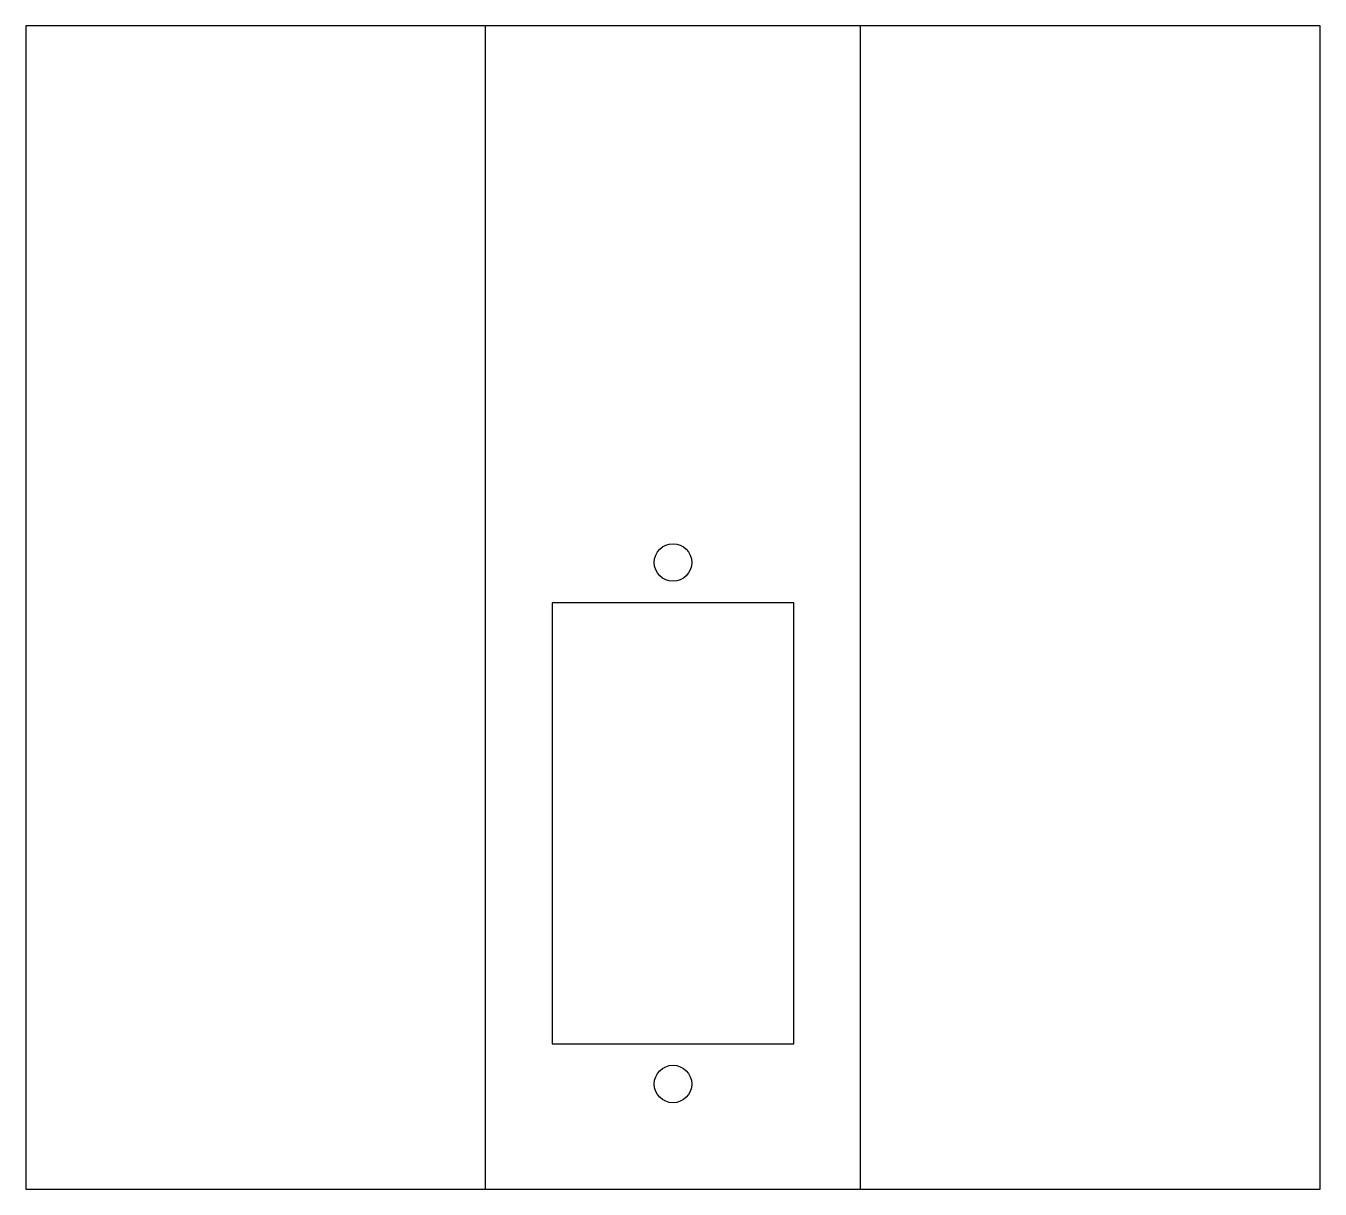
# Model space of a CAD drawing. Header units: metres. Extents: x 0 to 69, y 0 to 62.
import ezdxf

# ---------------------------------------------------------------- set-up
doc = ezdxf.new("R2010")
doc.units = ezdxf.units.M
doc.layers.add('CUT', color=7, linetype='Continuous')
doc.layers.add('FOLD', color=1, linetype='Continuous')

msp = doc.modelspace()

# ---------------------------------------------------------------- linework, layer by layer
at = {"layer": 'CUT'}
for points in [[(0, 0), (69, 0), (69, 62), (0, 62)], [(28.05, 7.75), (40.95, 7.75), (40.95, 31.25), (28.05, 31.25)]]:
    msp.add_lwpolyline(points, close=True, dxfattribs=at)
for centre in [(34.5, 33.4), (34.5, 5.6)]:
    msp.add_circle(centre, 1, dxfattribs=at)
at = {"layer": 'FOLD'}
for points in [[(24.5, 0), (24.5, 62)], [(44.5, 0), (44.5, 62)]]:
    msp.add_lwpolyline(points, dxfattribs=at)

doc.saveas('drawing.dxf')
